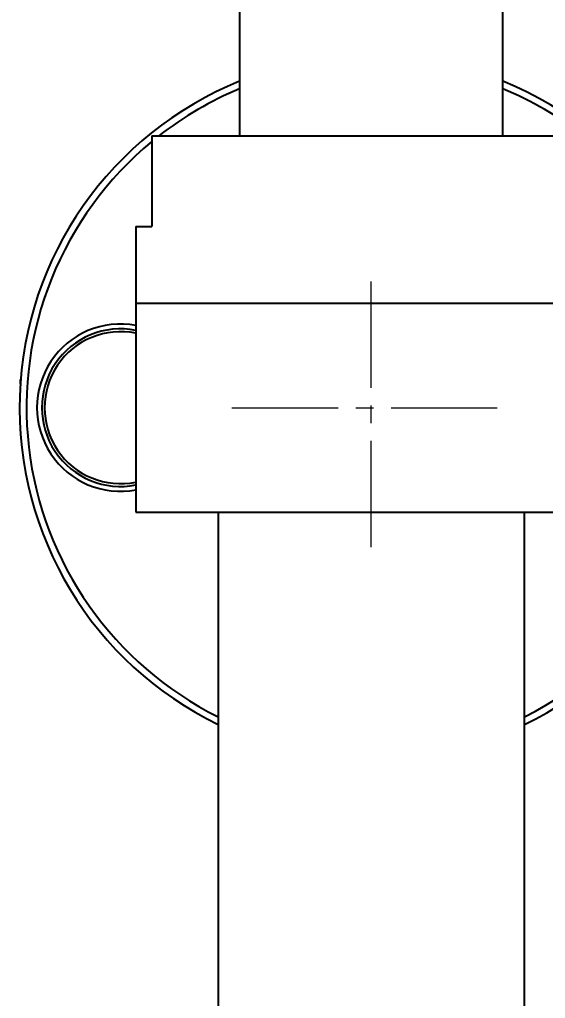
# Model space of a CAD drawing. Header units: millimetres. Extents: x 6110 to 6704, y -2661 to -1821.
# Drawn here: x 6301.64 to 6311.08, y -2176.35 to -2158.79 of the extents above; entities that cross this region are included whole.
import ezdxf

# ---------------------------------------------------------------- set-up
doc = ezdxf.new("R2010")
doc.units = ezdxf.units.MM
doc.header["$LTSCALE"] = 0.1
doc.linetypes.add('CENTER2', pattern=[28.575, 19.05, -3.175, 3.175, -3.175])
doc.layers.get('0').update_dxf_attribs({"lineweight": 15})
doc.layers.add('DIM', color=3, linetype='Continuous', lineweight=9)
doc.layers.add('중심선', color=1, linetype='CENTER2', lineweight=13)
doc.styles.get("Standard").update_dxf_attribs({"font": 'arial.ttf'})
doc.dimstyles.new('ISO-25', dxfattribs={"dimtxt": 2.5, "dimasz": 2.5, "dimexe": 1.25, "dimexo": 0.625, "dimtad": 1, "dimlfac": 5, "dimtxsty": 'Standard', "dimcen": 2.5, "dimadec": 0, "dimazin": 0, "dimtfac": 1, "dimtmove": 0, "dimatfit": 3, "dimfxl": 0, "dimarcsym": 0})

# ---------------------------------------------------------------- blocks, each defined once
blk = doc.blocks.new('*D49')
at = {"layer": 'Defpoints', "color": 0}
for p in [(6307.952, -2080.75), (6411.492, -2580.443), (6420.327, -2580.443)]:
    blk.add_point(p, dxfattribs=at)
at = {"layer": 'DIM', "color": 0, "lineweight": -2}
for p, q in [((6308.577, -2080.75), (6421.577, -2080.75)), ((6420.327, -2084.75), (6420.327, -2576.443)), ((6412.117, -2580.443), (6421.577, -2580.443))]:
    blk.add_line(p, q, dxfattribs=at)
at = {"layer": 'DIM', "color": 0}
for points in [[(6419.66, -2084.75), (6420.993, -2084.75), (6420.327, -2080.75)], [(6419.66, -2576.443), (6420.993, -2576.443), (6420.327, -2580.443)]]:
    blk.add_solid(points, dxfattribs=at)
at = {"layer": 'DIM', "color": 0, "insert": (6417.079, -2330.597), "char_height": 4, "attachment_point": 5, "rotation": 90}
blk.add_mtext('(2280)', dxfattribs=at)

msp = doc.modelspace()

# ---------------------------------------------------------------- linework, layer by layer
at = {"linetype": 'Continuous', "lineweight": 25}
for p, q in [((6305.5894, -2110.5605), (6305.5894, -2160.8748)), ((6310.3144, -2160.8748), (6310.3144, -2110.5605)), ((6304.0144, -2160.8748), (6304.0144, -2162.4998)), ((6304.0144, -2160.8748), (6311.8894, -2160.8748)), ((6303.7269, -2162.4998), (6303.7269, -2163.8748)), ((6303.7269, -2162.4998), (6304.0144, -2162.4998)), ((6303.7269, -2163.8748), (6303.7269, -2167.6248)), ((6303.7269, -2163.8748), (6307.9519, -2163.8748)), ((6307.9519, -2163.8748), (6312.1769, -2163.8748)), ((6301.6537, -2165.3255), (6301.6537, -2165.2475)), ((6301.6537, -2165.2475), (6301.6595, -2165.2475)), ((6303.7269, -2167.6248), (6307.9519, -2167.6248)), ((6305.2019, -2167.6248), (6305.2019, -2221.0891)), ((6307.9519, -2167.6248), (6312.1769, -2167.6248)), ((6310.7019, -2221.1372), (6310.7019, -2167.6248))]:
    msp.add_line(p, q, dxfattribs=at)
for centre, radius, start, end in [((6307.9519, -2165.7498), 6.3125, 111.97842, 244.17375), ((6307.9519, -2165.7498), 6.3125, 0, 68.02158), ((6307.9519, -2165.7498), 6.1875, 112.44635, 128.01228), ((6307.9519, -2165.7498), 6.1875, 51.98772, 67.55365), ((6307.9519, -2165.7498), 6.1875, 129.5212, 243.6122), ((6303.4519, -2165.7498), 1.5, 79.43602, 280.56398), ((6303.4519, -2165.7498), 1.4125, 78.77337, 281.22663), ((6303.4519, -2165.7498), 1.3625, 78.35572, 281.64428), ((6307.9519, -2165.7498), 6.3125, 295.82625, 0), ((6307.9519, -2165.7498), 6.1875, 296.3878, 0)]:
    msp.add_arc(centre, radius, start, end, dxfattribs=at)
at = {"layer": '중심선'}
for p, q in [((6307.9519, -2168.2498), (6307.9519, -2163.2498)), ((6305.4519, -2165.7498), (6310.4519, -2165.7498))]:
    msp.add_line(p, q, dxfattribs=at)

# ---------------------------------------------------------------- dimensions: what is measured, and where the dimension line sits
at = {"layer": 'DIM'}
dim = msp.add_linear_dim(base=(6420.3266, -2580.4433), p1=(6307.9519, -2080.7498), p2=(6411.4918, -2580.4433), angle=90, text='(2280)', dimstyle='ISO-25', override={"dimtxt": 4, "dimasz": 4, "dimlfac": 4, "dimadec": 1, "dimfxl": 1.25}, dxfattribs=at)
dim.commit()
dim.dimension.update_dxf_attribs({"geometry": '*D49', "text_midpoint": (6420.3266, -2330.5966), "dimtype": 160})

doc.saveas('drawing.dxf')
